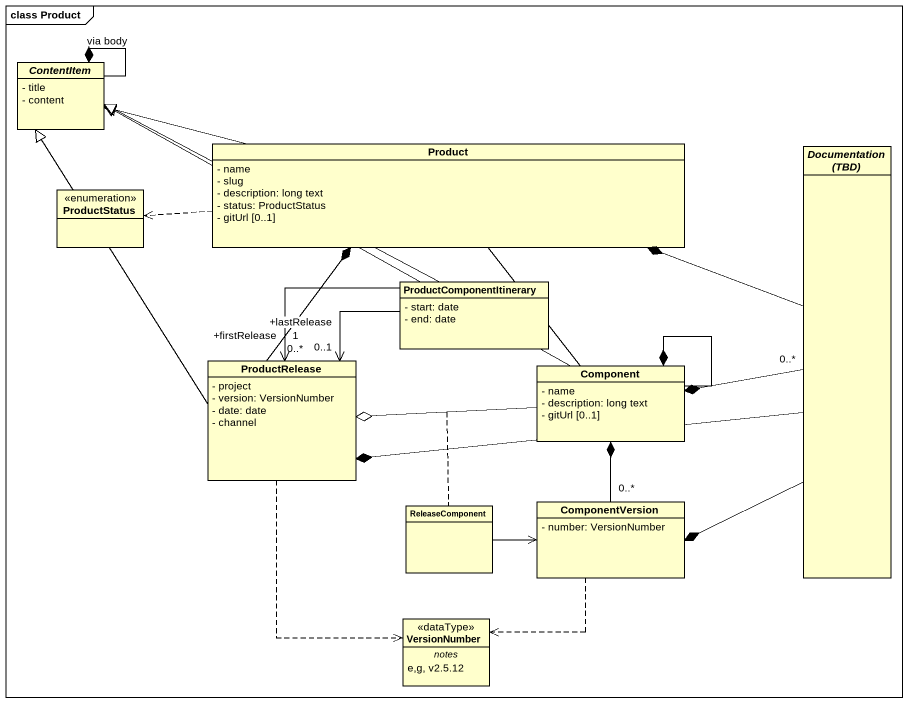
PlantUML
@startuml
mainframe class Product
hide circle
hide empty members
skinparam classAttributeIconSize 0
abstract class ContentItem {
  - title
  - content
}
class Product {
  - name
  - slug
  - description: long text
  - status: ProductStatus
  - gitUrl [0..1]
}
abstract class "Documentation (TBD)" as Documentation_TBD
enum ProductStatus
class ProductComponentItinerary {
  - start: date
  - end: date
}
class ProductRelease {
  - project
  - version: VersionNumber
  - date: date
  - channel
}
class "Component" as Component_ {
  - name
  - description: long text
  - gitUrl [0..1]
}
class ReleaseComponent
class ComponentVersion {
  - number: VersionNumber
}
class VersionNumber <<dataType>> {
  -- notes --
  e,g, v2.5.12
}
ContentItem --* ContentItem : via body
Product -left-|> ContentItem
Product .left.> ProductStatus
Documentation_TBD -left-* Product
Documentation_TBD -left-* ProductRelease
Documentation_TBD "0..*" -left-* Component_
Documentation_TBD --* ComponentVersion
ProductComponentItinerary -left-|> ContentItem
ProductComponentItinerary -left-> "+firstRelease\n1" ProductRelease
ProductComponentItinerary -left-> "+lastRelease\n0..1" ProductRelease
ProductRelease -up-|> ContentItem
ProductRelease "0..*" -up-* Product
ProductRelease ..> VersionNumber
Component_ -left-|> ContentItem
Component_ -up- Product
(Component_, Product) .. ProductComponentItinerary
Component_ -left-o ProductRelease
(Component_, ProductRelease) .. ReleaseComponent
Component_ --* Component_
ReleaseComponent -right-> ComponentVersion
ComponentVersion "0..*" -up-* Component_
ComponentVersion ..> VersionNumber
@enduml
